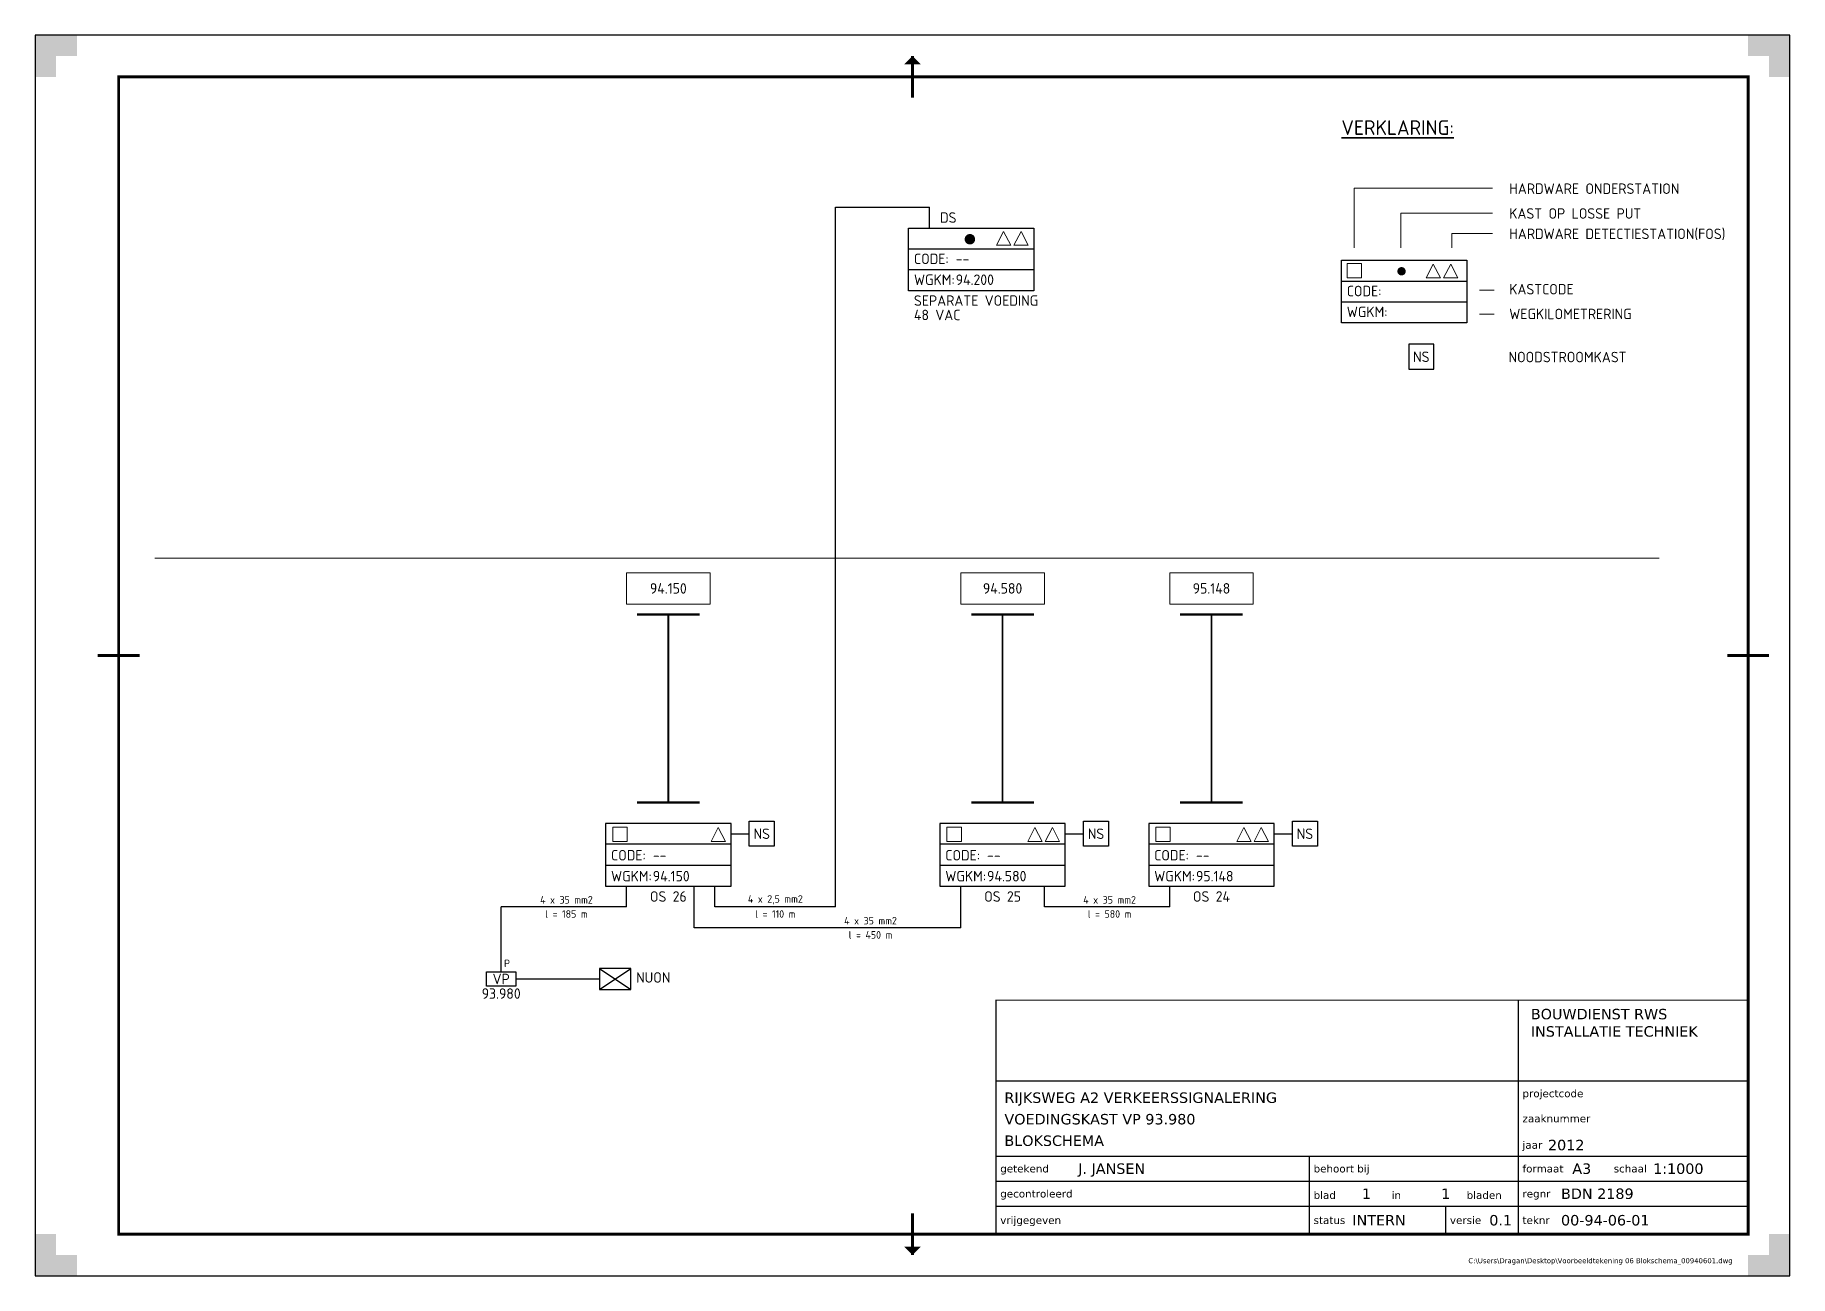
# Paper-space layout '00-94-06-01' of a CAD drawing. Header units: millimetres. Extents: x 0 to 420, y 0 to 297.
# The model-space entities are those that its viewports show. They can reach past a viewport. Long polylines and large blocks are cut down to what shows.
import ezdxf
from ezdxf.enums import TextEntityAlignment as Align

# ---------------------------------------------------------------- set-up
doc = ezdxf.new("R2010")
doc.units = ezdxf.units.MM
doc.header["$MEASUREMENT"] = 0
doc.layers.get('0').update_dxf_attribs({"linetype": 'CONTINUOUS'})
for name, color, linetype, lineweight in [('N-CO-KL-ET_SCHEMA-T25', 7, 'CONTINUOUS', 25), ('N-CO-KL-ET_SCHEMA_COMPONENT-G', 10, 'CONTINUOUS', 25), ('N-CO-KL-ET_SCHEMA_COMPONENT-S', 10, 'CONTINUOUS', 25), ('N-CO-KL-ET_SCHEMA_COMPONENT-T25', 7, 'CONTINUOUS', 25), ('N-CO-KL-ET_SCHEMA_KABEL-G', 50, 'CONTINUOUS', 25), ('N-WE-KL-ET-T25', 7, 'CONTINUOUS', 25), ('N-WE-KL-ET_SCHEMA_KABEL-T18', 1, 'CONTINUOUS', 18), ('X-XX-AL-ORIENTATIE-G', 7, 'CONTINUOUS', 18), ('X-XX-AL-REFERENTIE-G', 7, 'CONTINUOUS', 18), ('X-XX-AL-REFERENTIE-T25', 7, 'CONTINUOUS', 25), ('X-XX-AL-REFERENTIE-T35', 50, 'CONTINUOUS', 35), ('X-XX-AL-TEKENBLAD-S', 7, 'CONTINUOUS', 25), ('X-XX-AL-TEKENBLAD-T18', 7, 'CONTINUOUS', 18), ('X-XX-AL-TEKENBLAD-T25', 7, 'CONTINUOUS', 25), ('X-XX-AL-TEKENBLAD_KADER-G', 7, 'CONTINUOUS', 25), ('X-XX-AL-TEKENBLAD_KADER_AFSNIJMARKERING-G', 7, 'CONTINUOUS', 25), ('X-XX-AL-TEKENBLAD_KADER_CENTERMARKERING-G', 7, 'CONTINUOUS', 25), ('X-XX-AL-TEKENBLAD_KADER_VOUWMERK-G', 7, 'CONTINUOUS', 18), ('X-XX-AL-TEKENBLAD_TITELBLOK-G', 7, 'CONTINUOUS', 25), ('X-XX-AL-TEKENBLAD_VIEWPORT-G', 7, 'CONTINUOUS', 18)]:
    doc.layers.add(name, color=color, linetype=linetype, lineweight=lineweight)
doc.styles.add('NLCS-ISO', font='NLCS-ISO.ttf')
doc.styles.add('NLCS-ISO-T18', font='NLCS-ISO.ttf', dxfattribs={"height": 1.8})
doc.styles.add('NLCS-ISO-T25', font='NLCS-ISO.ttf', dxfattribs={"height": 2.5})
doc.styles.add('NLCS-ISO-T35', font='NLCS-ISO.ttf', dxfattribs={"height": 3.5})
doc.styles.add('VERDANA', font='verdana.ttf')

# ---------------------------------------------------------------- blocks, each defined once
blk = doc.blocks.new('SAL-TEKENBLAD_A3-SO')
at = {"layer": 'X-XX-AL-TEKENBLAD_KADER_AFSNIJMARKERING-G'}
for points in [[(10, 297), (0, 297), (0, 287), (5, 287), (5, 292), (10, 292)], [(420, 287), (420, 297), (410, 297), (410, 292), (415, 292), (415, 287)], [(0, 10), (0, 0), (10, 0), (10, 5), (5, 5), (5, 10)], [(410, 0), (420, 0), (420, 10), (415, 10), (415, 5), (410, 5)]]:
    blk.add_hatch(color=256, dxfattribs=at).paths.add_polyline_path(points)
at = {"layer": 'X-XX-AL-TEKENBLAD_KADER_VOUWMERK-G'}
for points in [[(208, 290), (210, 292), (212, 290)], [(208, 7), (210, 5), (212, 7)]]:
    blk.add_hatch(color=256, dxfattribs=at).paths.add_polyline_path(points)
at = {"layer": 'X-XX-AL-TEKENBLAD_KADER-G'}
for p, q in [((420, 297), (0, 297)), ((0, 297), (0, 0)), ((420, 0), (420, 297)), ((0, 0), (420, 0))]:
    blk.add_line(p, q, dxfattribs=at)
at = {"layer": 'X-XX-AL-TEKENBLAD_KADER-G', "const_width": 0.7}
blk.add_lwpolyline([(20, 10), (410, 10), (410, 287), (20, 287)], close=True, dxfattribs=at)
at = {"layer": 'X-XX-AL-TEKENBLAD_KADER_CENTERMARKERING-G', "const_width": 0.7, "flags": 128}
for points in [[(210, 292), (210, 282)], [(15, 148.5), (25, 148.5)], [(415, 148.5), (405, 148.5)], [(210, 5), (210, 15)]]:
    blk.add_lwpolyline(points, dxfattribs=at)
blk = doc.blocks.new('SAL-TITELBLOK_RWS_KLEIN')
at = {"layer": 'X-XX-AL-TEKENBLAD_TITELBLOK-G'}
for p, q in [((-55, 56), (-55, 0)), ((-180, 36.67), (0, 36.67)), ((-180, 18.67), (0, 18.67)), ((-105, 0), (-105, 18.67)), ((-180, 12.67), (-47, 12.67)), ((-47, 12.67), (0, 12.67)), ((-180, 6.67), (0, 6.67)), ((-72.37, 0), (-72.37, 6.67))]:
    blk.add_line(p, q, dxfattribs=at)
at = {"layer": 'X-XX-AL-TEKENBLAD_TITELBLOK-G', "const_width": 0.3}
blk.add_lwpolyline([(0, 0), (0, 56), (-180, 56), (-180, 0)], close=True, dxfattribs=at)
at = {"layer": 'X-XX-AL-TEKENBLAD-T18', "style": 'VERDANA'}
for s, p in [('projectcode', (-54, 33.67)), ('zaaknummer', (-54, 27.67)), ('jaar', (-54, 21.33)), ('getekend', (-179, 15.67)), ('behoort bij', (-104, 15.67)), ('formaat', (-54, 15.67)), ('schaal', (-32.17, 15.67)), ('gecontroleerd', (-179, 9.67)), ('blad                 in                    bladen', (-104, 9.33)), ('regnr', (-54, 9.67)), ('vrijgegeven', (-179, 3.33)), ('versie', (-71.37, 3.33)), ('teknr', (-54, 3.33)), ('status', (-104, 3.33))]:
    blk.add_text(s, height=1.8, dxfattribs=at).set_placement(p, align=Align.MIDDLE_LEFT)
at = {"layer": 'X-XX-AL-TEKENBLAD-T25', "insert": (-3.71, -5.76), "char_height": 1.2, "attachment_point": 3, "style": 'VERDANA'}
blk.add_mtext('C:\\\\Users\\\\Dragan\\\\Desktop\\\\Voorbeeldtekening 06 Blokschema_00940601.dwg', dxfattribs=at)
at = {"layer": 'X-XX-AL-TEKENBLAD-T25', "style": 'VERDANA', "flags": 3}
for tag, p in [('NL_META_DOCUMENTSOORT', (-44.41, 67.4)), ('NL_META_EIGENAAR', (-44.41, 62.55))]:
    blk.add_attdef(tag, p, '', height=2.5, dxfattribs=at)
at = {"layer": 'X-XX-AL-TEKENBLAD-T25', "style": 'VERDANA'}
for tag, p in [('NL_META_DIENST1', (-52, 51.42)), ('NL_META_DIENST2', (-52, 47.27)), ('NL_META_DIENST3', (-52, 43.07)), ('NL_META_DIENST4', (-52, 38.87)), ('NL_META_PROJECTOMSCHRIJVING', (-178, 31.41)), ('NL_META_TEKENINGOMSCHRIJVING_01', (-178, 26.26)), ('NL_META_TEKENINGOMSCHRIJVING_02', (-178, 21.11))]:
    blk.add_attdef(tag, p, '', height=2.5, dxfattribs=at)
for tag, p in [('NL_META_PROJECTCODE', (-36.34, 33.67)), ('NL_META_ZAAKNUMMER', (-36.32, 27.67)), ('NL_META_JAAR', (-47.9, 21.33)), ('NL_META_OPSTELLER', (-160.34, 15.67)), ('NL_META_RELATIE', (-88.63, 15.67)), ('NL_META_FORMAAT', (-42.08, 15.67)), ('NL_META_SCHAAL', (-22.74, 15.67)), ('NL_META_CONTROLER', (-160.34, 9.67)), ('NL_META_DOCUMENTNR', (-44.78, 9.67)), ('NL_META_AUTORISATOR', (-160.34, 3.33)), ('NL_META_DOCUMENTSTATUS', (-94.73, 3.33)), ('NL_META_REVISIE', (-61.95, 3.33)), ('NL_META_ID_NUMMER', (-44.78, 3.33))]:
    blk.add_attdef(tag, text='', height=2.5, dxfattribs=at).set_placement(p, align=Align.MIDDLE_LEFT)
for tag, p in [('NL_META_TEKEN_DATUM', (-106, 15.67)), ('NL_META_CONTROLE_DATUM', (-106, 9.67)), ('NL_META_VRIJGAVE_DATUM', (-106, 3.33))]:
    blk.add_attdef(tag, text='', height=2.5, dxfattribs=at).set_placement(p, align=Align.MIDDLE_RIGHT)
for tag, p in [('NL_META_BLADNUMMER', (-91.34, 9.67)), ('NL_META_AANTAL_BLADEN', (-72.39, 9.67))]:
    blk.add_attdef(tag, text='', height=2.5, dxfattribs=at).set_placement(p, align=Align.MIDDLE_CENTER)
blk = doc.blocks.new('SKL-ET_OV_KAST_ALGEMEEN-SO')
blk.add_lwpolyline([(-3.5, 1.75), (3.5, 1.75), (3.5, -1.75), (-3.5, -1.75), (-3.5, 1.75)])
at = {"layer": 'N-WE-KL-ET-T25', "linetype": 'ByBlock', "style": 'NLCS-ISO'}
for tag, p in [('KASTNAAM', (0, 5.27)), ('SOORT_KAST', (0, 0))]:
    blk.add_attdef(tag, text='', height=2.5, dxfattribs=at).set_placement(p, align=Align.MIDDLE_CENTER)
at = {"layer": 'N-WE-KL-ET_SCHEMA_KABEL-T18', "linetype": 'ByBlock', "style": 'NLCS-ISO', "flags": 1}
for tag, p in [('OMSCHRIJVING_LEGENDA', (0, -8.43)), ('LOCATIE', (0, -12.22)), ('BPS-CODERING', (0, -16)), ('VOEDINGSPUNT', (0, -19.78)), ('GROEPSNUMMER', (0, -23.57)), ('POSITIE_X', (0, -27.35)), ('POSITIE_Y', (0, -31.14)), ('OVERIGE_OPMERKING(EN)_1', (0, -34.92)), ('OVERIGE_OPMERKING(EN)_2', (0, -38.71))]:
    blk.add_attdef(tag, p, '', height=1.8, dxfattribs=at)

msp = doc.modelspace()

# ---------------------------------------------------------------- linework, layer by layer
at = {"layer": 'N-CO-KL-ET_SCHEMA_COMPONENT-G'}
for p, q in [((191.38, 225), (221.38, 225)), ((191.38, 210), (191.38, 225)), ((221.38, 225), (221.38, 210)), ((191.38, 220), (221.38, 220)), ((221.38, 215), (191.38, 215)), ((294.97, 217.29), (324.97, 217.29)), ((294.97, 202.29), (294.97, 217.29)), ((324.97, 217.29), (324.97, 202.29)), ((294.97, 212.29), (324.97, 212.29)), ((221.38, 210), (191.38, 210)), ((324.97, 207.29), (294.97, 207.29)), ((324.97, 202.29), (294.97, 202.29)), ((311.09, 197.19), (311.09, 191.19)), ((317.09, 197.19), (311.09, 197.19)), ((317.09, 191.19), (317.09, 197.19)), ((311.09, 191.19), (317.09, 191.19)), ((118.88, 82.5), (118.88, 67.5)), ((148.88, 82.5), (118.88, 82.5)), ((148.88, 67.5), (148.88, 82.5)), ((148.88, 80.02), (153.24, 80.02)), ((153.24, 77.02), (153.24, 83.02)), ((153.24, 83.02), (159.24, 83.02)), ((159.24, 83.02), (159.24, 77.02)), ((228.88, 82.5), (198.88, 82.5)), ((198.88, 82.5), (198.88, 67.5)), ((228.88, 67.5), (228.88, 82.5)), ((228.88, 80.02), (233.24, 80.02)), ((233.24, 83.02), (239.24, 83.02)), ((233.24, 77.02), (233.24, 83.02)), ((239.24, 83.02), (239.24, 77.02)), ((278.88, 82.5), (248.88, 82.5)), ((248.88, 82.5), (248.88, 67.5)), ((278.88, 67.5), (278.88, 82.5)), ((278.88, 80.02), (283.24, 80.02)), ((283.24, 77.02), (283.24, 83.02)), ((283.24, 83.02), (289.24, 83.02)), ((289.24, 83.02), (289.24, 77.02)), ((148.88, 77.5), (118.88, 77.5)), ((159.24, 77.02), (153.24, 77.02)), ((228.88, 77.5), (198.88, 77.5)), ((239.24, 77.02), (233.24, 77.02)), ((278.88, 77.5), (248.88, 77.5)), ((289.24, 77.02), (283.24, 77.02)), ((118.88, 72.5), (148.88, 72.5)), ((198.88, 72.5), (228.88, 72.5)), ((248.88, 72.5), (278.88, 72.5)), ((118.88, 67.5), (148.88, 67.5)), ((198.88, 67.5), (228.88, 67.5)), ((248.88, 67.5), (278.88, 67.5)), ((124.88, 47.75), (117.38, 47.75)), ((117.38, 42.75), (124.88, 47.75)), ((117.38, 47.75), (124.88, 42.75)), ((117.38, 47.75), (117.38, 42.75)), ((124.88, 42.75), (124.88, 47.75)), ((117.38, 42.75), (124.88, 42.75))]:
    msp.add_line(p, q, dxfattribs=at)
at = {"layer": 'N-CO-KL-ET_SCHEMA_KABEL-G'}
for p, q in [((173.88, 62.5), (173.88, 230)), ((173.88, 230), (196.38, 230)), ((196.38, 225), (196.38, 230)), ((123.88, 62.5), (123.88, 67.5)), ((140.03, 62.5), (140.03, 67.5)), ((145.03, 62.5), (145.03, 67.5)), ((203.88, 57.5), (203.88, 67.5)), ((223.88, 62.5), (223.88, 67.5)), ((253.88, 62.5), (253.88, 67.5)), ((93.88, 47), (93.88, 62.5)), ((123.88, 62.5), (93.88, 62.5)), ((140.03, 57.5), (140.03, 62.5)), ((173.88, 62.5), (145.03, 62.5)), ((253.88, 62.5), (223.88, 62.5)), ((203.88, 57.5), (140.03, 57.5)), ((97.38, 45.25), (117.38, 45.25))]:
    msp.add_line(p, q, dxfattribs=at)
at = {"layer": 'X-XX-AL-ORIENTATIE-G'}
for points, const_width in [([(126.38, 132.5), (141.38, 132.5)], 0.6), ([(133.88, 87.5), (133.88, 132.5)], 0.4), ([(206.38, 132.5), (221.38, 132.5)], 0.6), ([(213.88, 87.5), (213.88, 132.5)], 0.4), ([(256.38, 132.5), (271.38, 132.5)], 0.6), ([(263.88, 87.5), (263.88, 132.5)], 0.4), ([(126.38, 87.5), (141.38, 87.5)], 0.6), ([(206.38, 87.5), (221.38, 87.5)], 0.6), ([(256.38, 87.5), (271.38, 87.5)], 0.6)]:
    msp.add_lwpolyline(points, dxfattribs=dict(at, const_width=const_width))
at = {"layer": 'X-XX-AL-REFERENTIE-G'}
for p, q in [((331.17, 234.52), (298.05, 234.52)), ((298.05, 234.52), (298.05, 220.22)), ((331.17, 228.59), (309.21, 228.59)), ((309.21, 228.59), (309.21, 220.22)), ((212.39, 220.88), (214.11, 224.19)), ((215.83, 220.88), (214.11, 224.19)), ((216.6, 220.88), (218.31, 224.19)), ((220.03, 220.88), (218.31, 224.19)), ((331.17, 223.71), (321.42, 223.71)), ((321.42, 223.71), (321.42, 220.22)), ((212.39, 220.88), (215.83, 220.88)), ((216.6, 220.88), (220.03, 220.88)), ((296.35, 213.05), (296.35, 216.49)), ((296.35, 216.49), (299.78, 216.49)), ((299.78, 213.05), (299.78, 216.49)), ((315.25, 213.05), (316.97, 216.36)), ((318.69, 213.05), (316.97, 216.36)), ((319.45, 213.05), (321.17, 216.36)), ((322.88, 213.05), (321.17, 216.36)), ((296.35, 213.05), (299.78, 213.05)), ((315.25, 213.05), (318.69, 213.05)), ((319.45, 213.05), (322.88, 213.05)), ((328.05, 210.11), (331.52, 210.11)), ((328.05, 204.41), (331.52, 204.41)), ((11, 146), (371, 146)), ((143.88, 142.5), (123.88, 142.5)), ((123.88, 142.5), (123.88, 135)), ((143.88, 135), (143.88, 142.5)), ((223.88, 142.5), (203.88, 142.5)), ((203.88, 142.5), (203.88, 135)), ((223.88, 135), (223.88, 142.5)), ((273.88, 142.5), (253.88, 142.5)), ((253.88, 142.5), (253.88, 135)), ((273.88, 135), (273.88, 142.5)), ((123.88, 135), (143.88, 135)), ((203.88, 135), (223.88, 135)), ((253.88, 135), (273.88, 135)), ((120.57, 81.62), (120.57, 78.19)), ((120.57, 81.62), (124.01, 81.62)), ((124.01, 81.62), (124.01, 78.19)), ((144.1, 78.19), (145.81, 81.5)), ((147.53, 78.19), (145.81, 81.5)), ((200.57, 81.62), (200.57, 78.19)), ((200.57, 81.62), (204.01, 81.62)), ((204.01, 81.62), (204.01, 78.19)), ((219.91, 78.19), (221.63, 81.5)), ((223.35, 78.19), (221.63, 81.5)), ((224.1, 78.19), (225.81, 81.5)), ((227.53, 78.19), (225.81, 81.5)), ((250.57, 81.62), (250.57, 78.19)), ((250.57, 81.62), (254.01, 81.62)), ((254.01, 81.62), (254.01, 78.19)), ((269.91, 78.19), (271.63, 81.5)), ((273.35, 78.19), (271.63, 81.5)), ((274.1, 78.19), (275.81, 81.5)), ((277.53, 78.19), (275.81, 81.5)), ((120.57, 78.19), (124.01, 78.19)), ((144.1, 78.19), (147.53, 78.19)), ((200.57, 78.19), (204.01, 78.19)), ((219.91, 78.19), (223.35, 78.19)), ((224.1, 78.19), (227.53, 78.19)), ((250.57, 78.19), (254.01, 78.19)), ((269.91, 78.19), (273.35, 78.19)), ((274.1, 78.19), (277.53, 78.19))]:
    msp.add_line(p, q, dxfattribs=at)
for points, const_width in [([(205.43, 222.32, 1), (206.68, 222.32, 1)], 1.25), ([(308.87, 214.65, 1), (309.87, 214.65, 1)], 1)]:
    msp.add_lwpolyline(points, format="xyb", close=True, dxfattribs=dict(at, const_width=const_width))

# ---------------------------------------------------------------- block references
at = {"layer": 'N-CO-KL-ET_SCHEMA_COMPONENT-S'}
ref = msp.add_blockref('SKL-ET_OV_KAST_ALGEMEEN-SO', (93.88, 45.25), dxfattribs=at)
ref.add_attrib('KASTNAAM', '93.980', dxfattribs={"layer": 'N-WE-KL-ET-T25', "linetype": 'ByBlock', "height": 2.5, "style": 'NLCS-ISO'}).set_placement((93.88, 41.76), align=Align.MIDDLE_CENTER)
ref.add_attrib('SOORT_KAST', 'VP', dxfattribs={"layer": 'N-WE-KL-ET-T25', "linetype": 'ByBlock', "height": 2.5, "style": 'NLCS-ISO'}).set_placement((93.88, 45.25), align=Align.MIDDLE_CENTER)

# ---------------------------------------------------------------- texts
at = {"layer": 'N-CO-KL-ET_SCHEMA-T25', "style": 'NLCS-ISO-T25'}
for s, p in [('94.150', (133.88, 138.75)), ('94.580', (213.88, 138.75)), ('95.148', (263.88, 138.75))]:
    msp.add_text(s, height=2.5, dxfattribs=at).set_placement(p, align=Align.MIDDLE)
at = {"layer": 'N-CO-KL-ET_SCHEMA_COMPONENT-T25', "style": 'NLCS-ISO-T25'}
for s, p in [('DS', (200.88, 227.5)), ('OS 26', (133.88, 65)), ('OS 25', (213.88, 65)), ('OS 24', (263.88, 65))]:
    msp.add_text(s, height=2.5, dxfattribs=at).set_placement(p, align=Align.MIDDLE)
for s, p in [('CODE:', (192.67, 217.63)), ('--', (202.67, 217.63)), ('WGKM:', (192.67, 212.63)), ('94.200', (202.67, 212.63)), ('SEPARATE VOEDING', (192.67, 207.63)), ('48 VAC', (192.67, 204.19)), ('CODE:', (120.17, 74.87)), ('CODE:', (200.17, 74.87)), ('CODE:', (250.17, 74.87)), ('--', (130.17, 74.87)), ('--', (210.17, 74.87)), ('--', (260.17, 74.87)), ('WGKM:', (120.17, 69.87)), ('94.150', (130.17, 69.87)), ('WGKM:', (200.17, 69.87)), ('94.580', (210.17, 69.87)), ('WGKM:', (250.17, 69.87)), ('95.148', (260.17, 69.87)), ('NUON', (126.17, 45.62))]:
    msp.add_text(s, height=2.5, dxfattribs=at).set_placement(p, align=Align.MIDDLE_LEFT)
for p in [(156.24, 80.02), (236.24, 80.02), (286.24, 80.02)]:
    msp.add_text('NS', height=2.5, dxfattribs=at).set_placement(p, align=Align.MIDDLE_CENTER)
at = {"layer": 'N-WE-KL-ET_SCHEMA_KABEL-T18', "style": 'NLCS-ISO-T18'}
for s, p in [('4 x 35 mm2', (109.49, 64.2)), ('4 x 2,5 mm2', (159.49, 64.2)), ('4 x 35 mm2', (239.49, 64.2)), ('l = 185 m', (109.49, 60.81)), ('l = 110 m', (159.49, 60.81)), ('4 x 35 mm2', (182.27, 59.2)), ('l = 580 m', (239.49, 60.81)), ('l = 450 m', (182.27, 55.81))]:
    msp.add_text(s, height=1.8, dxfattribs=at).set_placement(p, align=Align.MIDDLE)
msp.add_text('P', height=1.8, dxfattribs=at).set_placement((94.56, 48.1))
at = {"layer": 'X-XX-AL-REFERENTIE-T25', "style": 'NLCS-ISO-T25'}
for s, p in [('HARDWARE ONDERSTATION', (335.14, 233.17)), ('KAST OP LOSSE PUT', (335.14, 227.24)), ('HARDWARE DETECTIESTATION(FOS)', (335.14, 222.36)), ('KASTCODE', (335.14, 209.11)), ('WEGKILOMETRERING', (335.14, 203.18)), ('NOODSTROOMKAST', (334.97, 192.87))]:
    msp.add_text(s, height=2.5, dxfattribs=at).set_placement(p)
for s, p in [('CODE:', (296.26, 209.92)), ('WGKM:', (296.26, 204.92))]:
    msp.add_text(s, height=2.5, dxfattribs=at).set_placement(p, align=Align.MIDDLE_LEFT)
at = {"layer": 'X-XX-AL-REFERENTIE-T25', "style": 'NLCS-ISO-T25', "flags": 8}
msp.add_attdef('NS', text='NS', height=2.5, dxfattribs=at).set_placement((314.09, 194.19), align=Align.MIDDLE_CENTER)
at = {"layer": 'X-XX-AL-REFERENTIE-T35', "style": 'NLCS-ISO-T35'}
msp.add_text('%%uVERKLARING:', height=3.5, dxfattribs=at).set_placement((294.97, 247.29))

psp = doc.layouts.new('00-94-06-01')

# ---------------------------------------------------------------- linework, layer by layer
at = {"layer": 'X-XX-AL-TEKENBLAD_VIEWPORT-G', "flags": 128}
psp.add_lwpolyline([(20, 287), (410, 287), (410, 66), (230, 66), (230, 10), (20, 10)], close=True, dxfattribs=at)

# ---------------------------------------------------------------- block references
at = {"layer": 'X-XX-AL-TEKENBLAD-S'}
psp.add_blockref('SAL-TEKENBLAD_A3-SO', (0, 0), dxfattribs=at)
ref = psp.add_blockref('SAL-TITELBLOK_RWS_KLEIN', (410, 10), dxfattribs=at)
ref.add_attrib('NL_META_DOCUMENTNR', 'BDN 2189', dxfattribs={"layer": 'X-XX-AL-TEKENBLAD-T25', "height": 2.5, "style": 'VERDANA'}).set_placement((365.22, 19.67), align=Align.MIDDLE_LEFT)
ref.add_attrib('NL_META_ID_NUMMER', '00-94-06-01', dxfattribs={"layer": 'X-XX-AL-TEKENBLAD-T25', "height": 2.5, "style": 'VERDANA'}).set_placement((365.22, 13.33), align=Align.MIDDLE_LEFT)
ref.add_attrib('NL_META_PROJECTOMSCHRIJVING', 'RIJKSWEG A2 VERKEERSSIGNALERING', (232, 41.41), dxfattribs={"layer": 'X-XX-AL-TEKENBLAD-T25', "height": 2.5, "style": 'VERDANA'})
ref.add_attrib('NL_META_TEKENINGOMSCHRIJVING_01', 'VOEDINGSKAST VP 93.980', (232, 36.26), dxfattribs={"layer": 'X-XX-AL-TEKENBLAD-T25', "height": 2.5, "style": 'VERDANA'})
ref.add_attrib('NL_META_TEKENINGOMSCHRIJVING_02', 'BLOKSCHEMA', (232, 31.11), dxfattribs={"layer": 'X-XX-AL-TEKENBLAD-T25', "height": 2.5, "style": 'VERDANA'})
ref.add_attrib('NL_META_JAAR', '2012', dxfattribs={"layer": 'X-XX-AL-TEKENBLAD-T25', "height": 2.5, "style": 'VERDANA'}).set_placement((362.1, 31.33), align=Align.MIDDLE_LEFT)
ref.add_attrib('NL_META_DIENST1', 'BOUWDIENST RWS', (358, 61.42), dxfattribs={"layer": 'X-XX-AL-TEKENBLAD-T25', "height": 2.5, "style": 'VERDANA'})
ref.add_attrib('NL_META_DIENST2', 'INSTALLATIE TECHNIEK', (358, 57.27), dxfattribs={"layer": 'X-XX-AL-TEKENBLAD-T25', "height": 2.5, "style": 'VERDANA'})
ref.add_attrib('NL_META_DOCUMENTSTATUS', 'INTERN', dxfattribs={"layer": 'X-XX-AL-TEKENBLAD-T25', "height": 2.5, "style": 'VERDANA'}).set_placement((315.27, 13.33), align=Align.MIDDLE_LEFT)
ref.add_attrib('NL_META_REVISIE', '0.1', dxfattribs={"layer": 'X-XX-AL-TEKENBLAD-T25', "height": 2.5, "style": 'VERDANA'}).set_placement((348.05, 13.33), align=Align.MIDDLE_LEFT)
ref.add_attrib('NL_META_BLADNUMMER', '1', dxfattribs={"layer": 'X-XX-AL-TEKENBLAD-T25', "height": 2.5, "style": 'VERDANA'}).set_placement((318.66, 19.67), align=Align.MIDDLE_CENTER)
ref.add_attrib('NL_META_AANTAL_BLADEN', '1', dxfattribs={"layer": 'X-XX-AL-TEKENBLAD-T25', "height": 2.5, "style": 'VERDANA'}).set_placement((337.61, 19.67), align=Align.MIDDLE_CENTER)
ref.add_attrib('NL_META_FORMAAT', 'A3', dxfattribs={"layer": 'X-XX-AL-TEKENBLAD-T25', "height": 2.5, "style": 'VERDANA'}).set_placement((367.92, 25.67), align=Align.MIDDLE_LEFT)
ref.add_attrib('NL_META_SCHAAL', '1:1000', dxfattribs={"layer": 'X-XX-AL-TEKENBLAD-T25', "height": 2.5, "style": 'VERDANA'}).set_placement((387.26, 25.67), align=Align.MIDDLE_LEFT)
ref.add_attrib('NL_META_OPSTELLER', 'J. JANSEN', dxfattribs={"layer": 'X-XX-AL-TEKENBLAD-T25', "height": 2.5, "style": 'VERDANA'}).set_placement((249.66, 25.67), align=Align.MIDDLE_LEFT)

# ---------------------------------------------------------------- viewports
at = {"layer": 'X-XX-AL-TEKENBLAD_VIEWPORT-G'}
vp = psp.add_viewport(center=(215, 148.5), size=(390, 277), view_center_point=(197.32, 122.68), view_height=277, dxfattribs=at)
vp.dxf.flags = 0x10000  # cut along an outline
vp.dxf.clipping_boundary_handle = psp.add_lwpolyline([(20, 287), (410, 287), (410, 66), (230, 66), (230, 10), (20, 10)], format="xyb", close=True, dxfattribs={"invisible": 1}).dxf.handle

doc.saveas('drawing.dxf')
